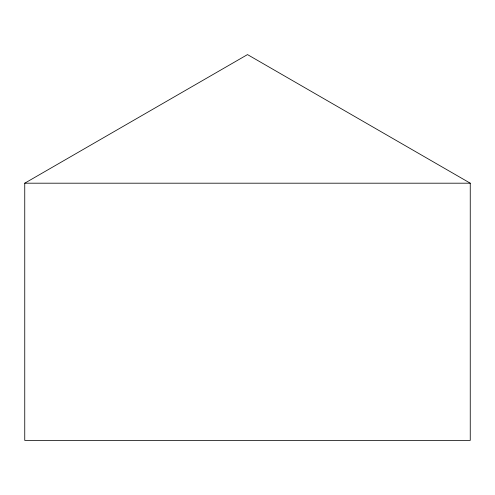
<?xml version="1.0" encoding="UTF-8"?>
<svg xmlns="http://www.w3.org/2000/svg" width="495" height="495" viewBox="0 0 495 495"><rect width="100%" height="100%" fill="white"/><g stroke="black" fill="none" stroke-linecap="round" stroke-linejoin="round"><path stroke-width="0.74" d="M24.75 183.193L247.5 54.592L470.25 183.193L470.25 440.408L24.75 440.408L24.75 183.193L470.25 183.193"/></g></svg>
